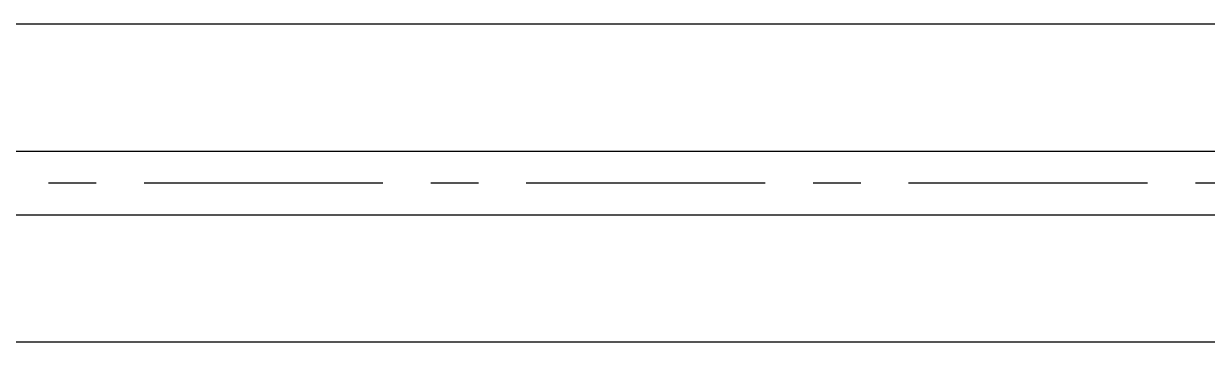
# Model space of a CAD drawing. Header units: millimetres. Extents: x 1448 to 104164, y -19509 to -89.
# Drawn here: x 4463 to 4834.5, y -1813.4 to -1713.4 of the extents above; entities that cross this region are included whole.
import ezdxf

# ---------------------------------------------------------------- set-up
doc = ezdxf.new("R2010")
doc.units = ezdxf.units.MM
doc.header["$LTSCALE"] = 60
doc.header["$MEASUREMENT"] = 0
doc.linetypes.add('CENTER', pattern=[2, 1.25, -0.25, 0.25, -0.25])
doc.layers.get('0').update_dxf_attribs({"linetype": 'CONTINUOUS'})
doc.layers.add('cen', color=14, linetype='CONTINUOUS')

msp = doc.modelspace()

# ---------------------------------------------------------------- linework, layer by layer
at = {"color": 3}
for p, q in [((2830.75, -1713.43), (5130.75, -1713.43)), ((2630.75, -1753.43), (5402.63, -1753.43)), ((2630.75, -1773.43), (5402.63, -1773.43)), ((5130.75, -1813.43), (2830.75, -1813.43))]:
    msp.add_line(p, q, dxfattribs=at)
at = {"layer": 'cen', "linetype": 'CENTER'}
msp.add_line((2580.75, -1763.43), (5452.63, -1763.43), dxfattribs=at)

doc.saveas('drawing.dxf')
